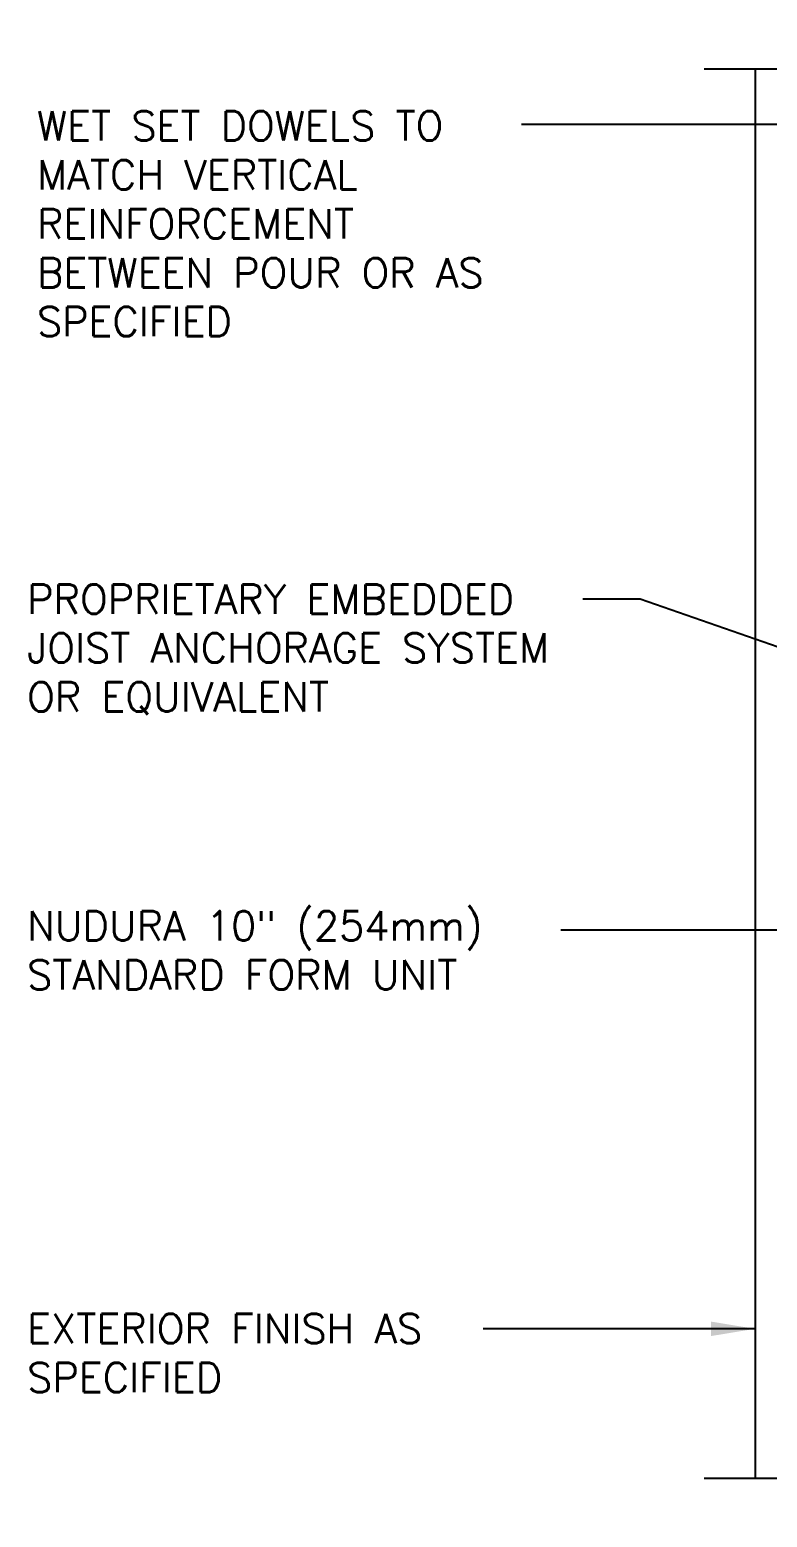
# Model space of a CAD drawing. Header units: inches. Extents: x 109 to 199.4, y 84.8 to 143.7.
# Drawn here: x 147.66 to 166.5, y 105.67 to 143.66 of the extents above; entities that cross this region are included whole.
import ezdxf

# ---------------------------------------------------------------- set-up
doc = ezdxf.new("R2010")
doc.units = ezdxf.units.IN
doc.header["$LTSCALE"] = 0.5
doc.header["$MEASUREMENT"] = 0
doc.layers.add('LINE9', color=9, linetype='Continuous')
doc.layers.add('TEXT', color=4, linetype='Continuous')
doc.styles.add('DIM', font='romans.shx', dxfattribs={"width": 0.7})
doc.styles.add('ROMANS', font='romans.shx', dxfattribs={"height": 0.75})
doc.dimstyles.new('ext_12', dxfattribs={"dimscale": 12, "dimtxt": 0.09375, "dimasz": 0.09375, "dimexe": 0.09375, "dimexo": 0.0625, "dimgap": 0.0625, "dimtad": 1, "dimdec": 1, "dimzin": 3, "dimdsep": 46, "dimlunit": 4, "dimtxsty": 'DIM', "dimcen": 0.09, "dimdle": 0.09375, "dimclrt": 4, "dimadec": 0, "dimazin": 0, "dimtfac": 1, "dimtdec": 1, "dimtmove": 2, "dimatfit": 3, "dimfxl": 1, "dimfrac": 2, "dimtolj": 1, "dimtzin": 0, "dimarcsym": 0})

msp = doc.modelspace()

# ---------------------------------------------------------------- linework, layer by layer
at = {"layer": 'LINE9'}
msp.add_line((166.188, 142.661), (166.188, 106.661), dxfattribs=at)
for points in [[(164.885, 142.661), (173.376, 142.661), (174.376, 143.661), (174.376, 141.661), (175.376, 142.661), (183.769, 142.661)], [(164.885, 106.671), (173.376, 106.671), (174.376, 107.671), (174.376, 105.671), (175.376, 106.671), (183.769, 106.671)]]:
    msp.add_lwpolyline(points, dxfattribs=at)

# ---------------------------------------------------------------- texts
at = {"layer": 'TEXT', "char_height": 0.75, "attachment_point": 4, "style": 'ROMANS'}
for s, insert, width in [('WET SET DOWELS TO MATCH VERTICAL REINFORCEMENT BETWEEN POUR OR AS SPECIFIED', (147.843, 138.707), 13.29655), ('PROPRIETARY EMBEDDED JOIST ANCHORAGE SYSTEM OR EQUIVALENT', (147.593, 127.836), 14.92062), ('NUDURA 10" (254mm) STANDARD FORM UNIT', (147.593, 120.151), 13.40833), ('EXTERIOR FINISH AS SPECIFIED', (147.593, 109.864), 12.63697)]:
    msp.add_mtext(s, dxfattribs=dict(at, insert=insert, width=width))

# ---------------------------------------------------------------- leaders
at = {"layer": 'TEXT'}
for points, override in [([(171.916, 141.238), (160.218, 141.238)], {"dimgap": 0.0625, "dimtad": 0}), ([(176.621, 124.461), (163.254, 129.121), (161.785, 129.121)], {"dimtad": 0}), ([(168.356, 120.662), (161.227, 120.662)], {"dimgap": 0.0625, "dimtad": 0}), ([(166.188, 110.483), (159.241, 110.483)], {"dimgap": 0.0625, "dimtad": 0})]:
    msp.add_leader(points, dimstyle='ext_12', override=override, dxfattribs=at)

doc.saveas('drawing.dxf')
